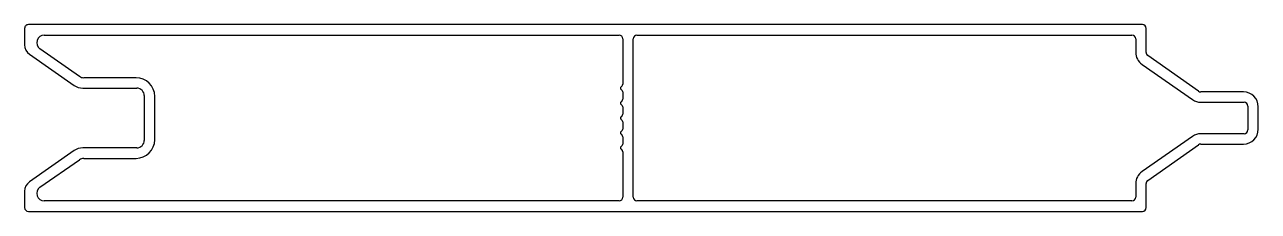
# Model space of a CAD drawing. Extents: x 2949 to 3114, y 2034 to 2059.
import ezdxf

# ---------------------------------------------------------------- set-up
doc = ezdxf.new("R2010")
doc.units = 0
doc.layers.get('0').update_dxf_attribs({"linetype": 'CONTINUOUS'})

msp = doc.modelspace()

# ---------------------------------------------------------------- linework, layer by layer
for p, q in [((2949.03, 2058.25), (2949.03, 2056.03)), ((3098.53, 2058.75), (2949.53, 2058.75)), ((3099.03, 2055.01), (3099.03, 2058.25)), ((2951.65, 2057.35), (3028.53, 2057.35)), ((3029.03, 2056.85), (3029.03, 2050.76)), ((3030.43, 2035.65), (3030.43, 2056.85)), ((3030.93, 2057.35), (3097.13, 2057.35)), ((3097.63, 2056.85), (3097.63, 2055.06)), ((2949.67, 2054.8), (2955.66, 2050.61)), ((2956.36, 2051.83), (2951.07, 2055.53)), ((3106.05, 2049.84), (3099.25, 2054.6)), ((3098.49, 2053.43), (3105.22, 2048.71)), ((2963.93, 2051.65), (2956.93, 2051.65)), ((2956.81, 2050.25), (2964.03, 2050.25)), ((3028.96, 2050.58), (3028.81, 2050.43)), ((3028.81, 2050.07), (3028.96, 2049.92)), ((3029.03, 2049.74), (3029.03, 2048.76)), ((3112.03, 2049.75), (3106.33, 2049.75)), ((2965.03, 2049.25), (2965.03, 2043.25)), ((2966.43, 2043.35), (2966.43, 2049.15)), ((3028.96, 2048.58), (3028.81, 2048.43)), ((3028.81, 2048.07), (3028.96, 2047.92)), ((3029.03, 2047.74), (3029.03, 2046.76)), ((3106.36, 2048.35), (3112.13, 2048.35)), ((3112.63, 2047.85), (3112.63, 2044.65)), ((3114.03, 2044.75), (3114.03, 2047.75)), ((3028.96, 2046.58), (3028.81, 2046.43)), ((3028.81, 2046.07), (3028.96, 2045.92)), ((3028.96, 2044.58), (3028.81, 2044.43)), ((3029.03, 2045.74), (3029.03, 2044.76)), ((3028.81, 2044.07), (3028.96, 2043.92)), ((3029.03, 2043.74), (3029.03, 2042.76)), ((3105.22, 2043.79), (3098.49, 2039.08)), ((3106.33, 2042.75), (3112.03, 2042.75)), ((3112.13, 2044.15), (3106.36, 2044.15)), ((2955.66, 2041.89), (2949.67, 2037.7)), ((2964.03, 2042.25), (2956.81, 2042.25)), ((3028.96, 2042.58), (3028.81, 2042.43)), ((3028.81, 2042.07), (3028.96, 2041.92)), ((3029.03, 2041.74), (3029.03, 2035.65)), ((3099.25, 2037.9), (3106.05, 2042.66)), ((2951.07, 2036.97), (2956.36, 2040.67)), ((2956.93, 2040.85), (2963.93, 2040.85)), ((2949.03, 2036.47), (2949.03, 2034.25)), ((3097.63, 2037.44), (3097.63, 2035.65)), ((3099.03, 2034.25), (3099.03, 2037.49)), ((3028.53, 2035.15), (2951.65, 2035.15)), ((3097.13, 2035.15), (3030.93, 2035.15)), ((2949.53, 2033.75), (3098.53, 2033.75))]:
    msp.add_line(p, q)
for centre, radius, start, end in [((2949.53, 2058.25), 0.5, 90, 180.011), ((3098.53, 2058.25), 0.5, 0, 90), ((2950.53, 2056.03), 1.5, 180, 235), ((2951.65, 2056.35), 1, 90, 235), ((3028.53, 2056.85), 0.5, 0, 90), ((3030.93, 2056.85), 0.5, 90, 180), ((3097.13, 2056.85), 0.5, 0, 90), ((3099.63, 2055.06), 2, 180, 235), ((3099.53, 2055.01), 0.5, 180, 235), ((2956.93, 2052.65), 1, 235, 270), ((2963.93, 2049.15), 2.5, 360, 90), ((2956.81, 2052.25), 2, 235, 270), ((2964.03, 2049.25), 1, 0, 90), ((3028.98, 2050.25), 0.25, 135, 225), ((3028.78, 2050.76), 0.25, 315, 0), ((3028.78, 2049.74), 0.25, 0, 45), ((3106.33, 2050.25), 0.5, 235, 270), ((3112.03, 2047.75), 2, 360, 90), ((3028.98, 2048.25), 0.25, 135, 225), ((3028.78, 2048.76), 0.25, 315, 0), ((3028.78, 2047.74), 0.25, 0, 45), ((3106.36, 2050.35), 2, 235, 270), ((3112.13, 2047.85), 0.5, 0, 90), ((3028.98, 2046.25), 0.25, 135, 225), ((3028.78, 2046.76), 0.25, 315, 0), ((3028.98, 2044.25), 0.25, 135, 225), ((3028.78, 2045.74), 0.25, 0, 45), ((3028.78, 2044.76), 0.25, 315, 0), ((3112.03, 2044.75), 2, 270, 360), ((3112.13, 2044.65), 0.5, 270, 0), ((2963.93, 2043.35), 2.5, 270, 360), ((2964.03, 2043.25), 1, 270, 0), ((3028.78, 2043.74), 0.25, 0, 45), ((3028.78, 2042.76), 0.25, 315, 0), ((3106.36, 2042.15), 2, 90, 125), ((3106.33, 2042.25), 0.5, 90, 125), ((2956.81, 2040.25), 2, 90, 125), ((3028.98, 2042.25), 0.25, 135, 225), ((3028.78, 2041.74), 0.25, 0, 45), ((2956.93, 2039.85), 1, 90, 125), ((3099.63, 2037.44), 2, 125, 180), ((3099.53, 2037.49), 0.5, 125, 180), ((2950.53, 2036.47), 1.5, 125.025, 180.011), ((2951.65, 2036.15), 1, 125, 270), ((3028.53, 2035.65), 0.5, 270, 0), ((3030.93, 2035.65), 0.5, 180, 270), ((3097.13, 2035.65), 0.5, 270, 360), ((2949.53, 2034.25), 0.5, 180, 270), ((3098.53, 2034.25), 0.5, 270, 360)]:
    msp.add_arc(centre, radius, start, end)

doc.saveas('drawing.dxf')
